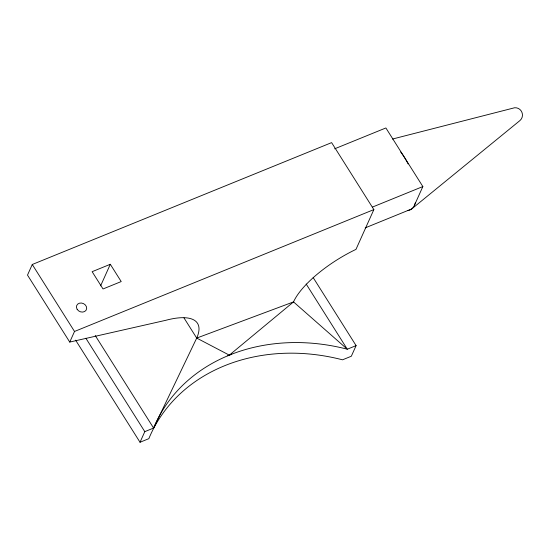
<?xml version="1.0" encoding="UTF-8"?>
<svg xmlns="http://www.w3.org/2000/svg" width="550" height="550" viewBox="0 0 550 550"><rect width="100%" height="100%" fill="white"/><g stroke="black" fill="none" stroke-linecap="round" stroke-linejoin="round"><path stroke-width="0.82" d="M32.271 264.488L27.5 275.103L69.747 342.072L165.859 320.286A76.278 26.207 -32.2 0 1 196.708 338.078L229.322 355.149L293.528 301.909A66.578 22.873 -32.2 0 1 355.974 249.391L373.862 209.598L331.616 142.622L32.271 264.488L74.518 331.464L69.747 342.072M100.616 285.849L110.302 264.282L121.206 281.566L103.036 288.963L92.132 271.686L110.302 264.282M75.625 340.168L140.023 442.255L144.794 431.647L153.594 428.058A180.496 150.514 24.2 0 1 347.291 349.209L356.098 345.62L313.163 277.564M414.507 205.129L422.854 186.56L385.887 127.958L334.641 148.816M356.098 345.62L351.326 356.235L342.519 359.817A180.496 150.514 24.2 0 0 148.83 438.673L140.023 442.255M306.178 284.034L347.291 349.209L293.528 301.909L196.708 338.078L153.594 428.058L95.226 335.521M372.391 207.103L422.854 186.56M74.518 331.464L373.862 209.598M365.2 227.879L411.716 208.938L519.888 120.608C525.229 116.036 521.682 107.291 514.656 107.745L392.501 139.04M227.734 355.795L231.701 354.179M183.989 317.914L196.708 338.078M85.876 338.243L144.794 431.647M400.716 152.041A36.891 15.936 67.8 0 1 408.114 163.921M415.326 202.867A36.891 15.936 67.8 0 1 407.859 210.492M77.158 309.341A5.273 4.393 24.2 0 0 86.047 310.282A5.273 4.393 24.2 0 0 81.476 303.029A5.273 4.393 24.2 0 0 77.158 309.341"/></g></svg>
